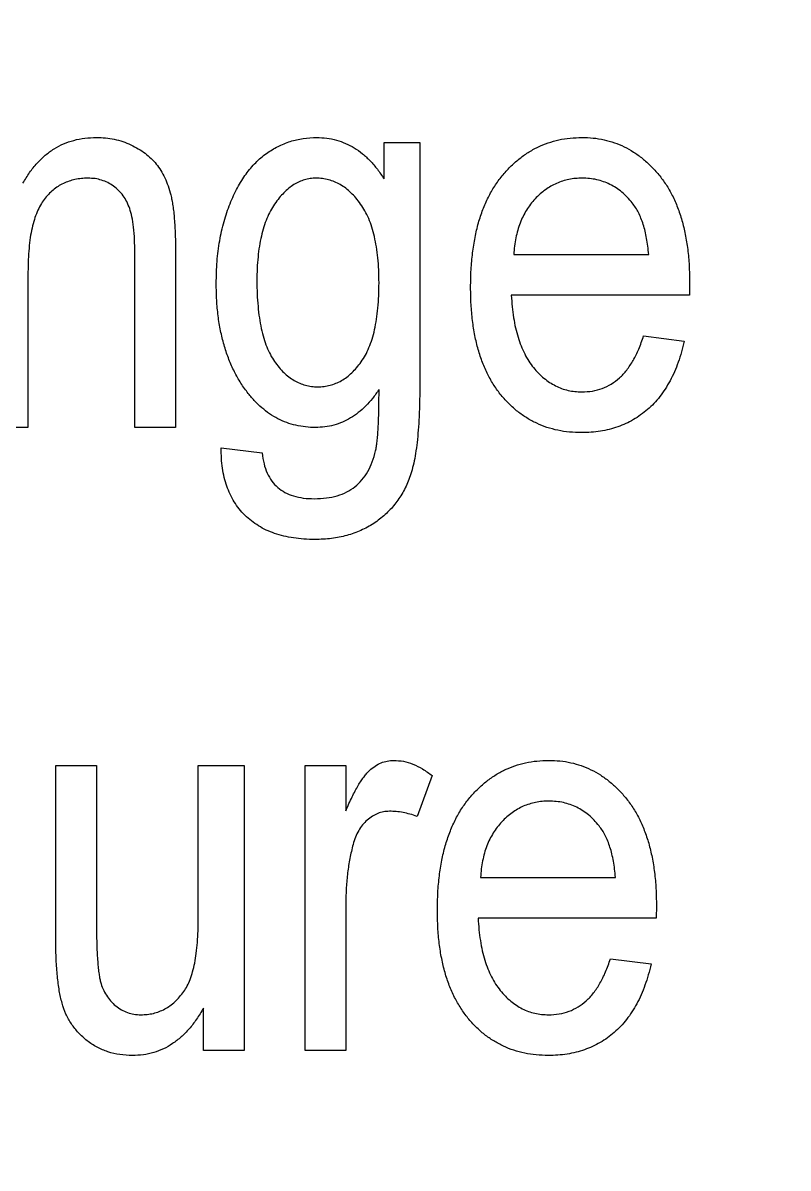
# Model space of a CAD drawing. Header units: millimetres. Extents: x -34 to 34, y -34 to 34.
# Drawn here: x -11.37 to -7.86, y -9.38 to -4.12 of the extents above; entities that cross this region are included whole.
import ezdxf

# ---------------------------------------------------------------- set-up
doc = ezdxf.new("R2010")
doc.units = ezdxf.units.MM

msp = doc.modelspace()

# ---------------------------------------------------------------- linework, layer by layer
at = {"color": 7, "linetype": 'Continuous', "lineweight": 25}
for p, q in [((-9.7161, -4.841), (-9.7161, -4.6739)), ((-9.7161, -4.6739), (-9.5527, -4.6739)), ((-9.5527, -4.6739), (-9.5527, -5.7936)), ((-10.8602, -5.9815), (-10.8602, -5.1869)), ((-10.6734, -5.181), (-10.6734, -5.9815)), ((-9.1211, -5.1876), (-8.502, -5.1876)), ((-11.3505, -5.2679), (-11.3505, -5.9815)), ((-8.3141, -5.3168), (-8.3152, -5.3744)), ((-8.3152, -5.3744), (-9.1324, -5.3744)), ((-8.5254, -5.5612), (-8.3386, -5.5845)), ((-11.3505, -5.9815), (-11.5373, -5.9815)), ((-10.6734, -5.9815), (-10.8602, -5.9815)), ((-10.4633, -6.0749), (-10.2765, -6.0982)), ((-11.2228, -7.5321), (-11.036, -7.5321)), ((-11.2228, -8.3383), (-11.2228, -7.5321)), ((-11.036, -7.5321), (-11.036, -8.2559)), ((-10.569, -7.5321), (-10.3589, -7.5321)), ((-10.569, -8.2314), (-10.569, -7.5321)), ((-10.3589, -7.5321), (-10.3589, -8.8396)), ((-10.0787, -8.8396), (-10.0787, -7.5321)), ((-10.0787, -7.5321), (-9.8919, -7.5321)), ((-9.8919, -7.5321), (-9.8919, -7.7408)), ((-9.495, -7.5788), (-9.5651, -7.7656)), ((-9.2736, -8.0457), (-8.6545, -8.0457)), ((-9.8919, -8.1618), (-9.8919, -8.8396)), ((-8.4666, -8.1749), (-8.4677, -8.2325)), ((-8.4677, -8.2325), (-9.2849, -8.2325)), ((-8.6778, -8.4193), (-8.491, -8.4427)), ((-10.5457, -8.8396), (-10.5457, -8.6455)), ((-10.3589, -8.8396), (-10.5457, -8.8396)), ((-9.8919, -8.8396), (-10.0787, -8.8396))]:
    msp.add_line(p, q, dxfattribs=at)
at = {"color": 7, "linetype": 'Continuous'}
msp.add_circle((0, 0), 34, dxfattribs=at)
at = {"color": 7, "linetype": 'Continuous', "lineweight": 25}
for points, knots in [([(-11.3739, -4.8607), (-11.3639, -4.8439), (-11.3447, -4.8115), (-11.3103, -4.7682), (-11.2726, -4.7319), (-11.2317, -4.7019), (-11.1875, -4.6785), (-11.1398, -4.6626), (-11.0891, -4.6524), (-11.0542, -4.6512), (-11.0364, -4.6506)], [0, 0, 0, 0, 0.1396, 0.269696, 0.394051, 0.513661, 0.631635, 0.750274, 0.872674, 1, 1, 1, 1]), ([(-11.0364, -4.6506), (-11.0224, -4.651), (-10.9949, -4.6519), (-10.9543, -4.6582), (-10.9155, -4.6687), (-10.8787, -4.6839), (-10.8445, -4.702), (-10.8128, -4.7223), (-10.7856, -4.7463), (-10.7609, -4.7724), (-10.74, -4.8022), (-10.7215, -4.8356), (-10.7069, -4.8736), (-10.6966, -4.9079), (-10.6897, -4.9383), (-10.6857, -4.9644), (-10.6813, -4.9934), (-10.6789, -5.0254), (-10.676, -5.0601), (-10.6749, -5.0979), (-10.6736, -5.1385), (-10.6735, -5.1666), (-10.6734, -5.181)], [0, 0, 0, 0, 0.057076, 0.112243, 0.166711, 0.220738, 0.273946, 0.324397, 0.373587, 0.421633, 0.470319, 0.521782, 0.576728, 0.63569, 0.667677, 0.703855, 0.743388, 0.787184, 0.834397, 0.885486, 0.941017, 1, 1, 1, 1]), ([(-10.4866, -5.3208), (-10.4859, -5.2869), (-10.4845, -5.2212), (-10.4722, -5.126), (-10.4529, -5.0371), (-10.4294, -4.9681), (-10.4073, -4.9169), (-10.3896, -4.8816), (-10.3703, -4.8489), (-10.3506, -4.8185), (-10.3288, -4.7911), (-10.3062, -4.7661), (-10.2821, -4.7438), (-10.2488, -4.7177), (-10.2042, -4.6911), (-10.1475, -4.6671), (-10.0872, -4.6535), (-10.046, -4.6516), (-10.0251, -4.6506)], [0, 0, 0, 0, 0.111723, 0.216967, 0.316536, 0.411523, 0.457028, 0.500668, 0.54206, 0.582044, 0.620363, 0.657316, 0.693405, 0.72859, 0.797045, 0.864014, 0.931134, 1, 1, 1, 1]), ([(-10.0251, -4.6506), (-10.0098, -4.6511), (-9.9794, -4.6521), (-9.935, -4.6616), (-9.8928, -4.6767), (-9.8528, -4.6977), (-9.8148, -4.7248), (-9.7791, -4.7578), (-9.7456, -4.7968), (-9.7262, -4.826), (-9.7161, -4.841)], [0, 0, 0, 0, 0.121205, 0.239819, 0.356123, 0.474207, 0.595404, 0.723139, 0.857256, 1, 1, 1, 1]), ([(-9.3192, -5.3386), (-9.3189, -5.3115), (-9.3181, -5.2587), (-9.311, -5.1821), (-9.2999, -5.1104), (-9.2844, -5.0437), (-9.2639, -4.982), (-9.2392, -4.9253), (-9.2099, -4.8733), (-9.176, -4.8266), (-9.1383, -4.7855), (-9.0984, -4.7495), (-9.0562, -4.7187), (-9.0112, -4.694), (-8.9639, -4.6743), (-8.9142, -4.6605), (-8.862, -4.6524), (-8.8265, -4.6512), (-8.8085, -4.6506)], [0, 0, 0, 0, 0.0845141, 0.1643975, 0.239575, 0.310424, 0.3775135, 0.4416377, 0.5030546, 0.5629955, 0.6209211, 0.676452, 0.7301819, 0.7834275, 0.8359129, 0.8894099, 0.9438484, 1, 1, 1, 1]), ([(-8.8085, -4.6506), (-8.7912, -4.651), (-8.7571, -4.6519), (-8.7071, -4.6602), (-8.6595, -4.6738), (-8.6138, -4.6925), (-8.5705, -4.7166), (-8.5299, -4.7467), (-8.491, -4.7815), (-8.4546, -4.8216), (-8.4213, -4.8668), (-8.3923, -4.917), (-8.3685, -4.9723), (-8.3482, -5.0319), (-8.3333, -5.0964), (-8.3218, -5.1656), (-8.3154, -5.2397), (-8.3146, -5.2906), (-8.3141, -5.3168)], [0, 0, 0, 0, 0.05571, 0.109694, 0.162658, 0.215196, 0.268175, 0.32202, 0.377796, 0.436048, 0.496318, 0.558287, 0.622502, 0.689912, 0.760814, 0.835862, 0.91572, 1, 1, 1, 1]), ([(-11.0751, -4.8374), (-11.0853, -4.8376), (-11.1054, -4.8381), (-11.1346, -4.843), (-11.1623, -4.8507), (-11.1884, -4.8614), (-11.2131, -4.8748), (-11.2357, -4.8919), (-11.2571, -4.9116), (-11.2764, -4.9349), (-11.2944, -4.9615), (-11.3095, -4.9927), (-11.3222, -5.0281), (-11.3328, -5.0676), (-11.3406, -5.1115), (-11.3463, -5.1598), (-11.3501, -5.2124), (-11.3504, -5.2489), (-11.3505, -5.2679)], [0, 0, 0, 0, 0.053032, 0.104144, 0.15326, 0.201625, 0.249892, 0.298577, 0.348552, 0.40047, 0.45504, 0.51483, 0.579268, 0.649788, 0.726724, 0.810576, 0.901604, 1, 1, 1, 1]), ([(-10.8602, -5.1869), (-10.8605, -5.1645), (-10.8609, -5.1229), (-10.8649, -5.0651), (-10.8724, -5.0172), (-10.8824, -4.9777), (-10.8964, -4.9453), (-10.9133, -4.9173), (-10.934, -4.8934), (-10.9578, -4.8733), (-10.9841, -4.8571), (-11.0127, -4.8457), (-11.0432, -4.8385), (-11.0643, -4.8378), (-11.0751, -4.8374)], [0, 0, 0, 0, 0.144217, 0.268382, 0.372345, 0.456741, 0.530103, 0.599047, 0.666277, 0.732998, 0.799118, 0.864162, 0.930883, 1, 1, 1, 1]), ([(-10.0291, -4.8374), (-10.0381, -4.8377), (-10.0557, -4.8384), (-10.0817, -4.844), (-10.1065, -4.8538), (-10.131, -4.8666), (-10.1543, -4.8837), (-10.177, -4.9042), (-10.1985, -4.9286), (-10.2194, -4.9561), (-10.2383, -4.9877), (-10.2551, -5.0227), (-10.269, -5.0615), (-10.28, -5.1038), (-10.2894, -5.1496), (-10.2951, -5.1992), (-10.2995, -5.2522), (-10.2997, -5.2888), (-10.2998, -5.3076)], [0, 0, 0, 0, 0.044567, 0.08817, 0.132512, 0.178014, 0.226019, 0.276906, 0.330826, 0.388688, 0.4499, 0.514737, 0.58275, 0.655883, 0.733525, 0.817005, 0.905575, 1, 1, 1, 1]), ([(-9.7395, -5.3171), (-9.7398, -5.2975), (-9.7405, -5.2596), (-9.7437, -5.2046), (-9.7511, -5.1535), (-9.7596, -5.1061), (-9.772, -5.0629), (-9.7858, -5.0231), (-9.8035, -4.9877), (-9.8233, -4.9561), (-9.8448, -4.9283), (-9.8678, -4.9043), (-9.8917, -4.8834), (-9.9169, -4.8665), (-9.9435, -4.8537), (-9.9709, -4.844), (-9.9997, -4.8384), (-10.0193, -4.8377), (-10.0291, -4.8374)], [0, 0, 0, 0, 0.0942704, 0.1828518, 0.264972, 0.3424618, 0.4141833, 0.4813966, 0.5447471, 0.6041882, 0.6605066, 0.7139148, 0.7641356, 0.8126773, 0.8595382, 0.9060026, 0.9524964, 1, 1, 1, 1]), ([(-8.8077, -4.8374), (-8.8181, -4.8377), (-8.8385, -4.8382), (-8.8686, -4.8425), (-8.8972, -4.8506), (-8.9251, -4.8604), (-8.9514, -4.8743), (-8.9769, -4.8903), (-9.0009, -4.9099), (-9.0238, -4.932), (-9.0449, -4.9566), (-9.0633, -4.9836), (-9.0793, -5.0124), (-9.093, -5.0434), (-9.1038, -5.0766), (-9.1121, -5.1118), (-9.1186, -5.149), (-9.1203, -5.1746), (-9.1211, -5.1876)], [0, 0, 0, 0, 0.059496, 0.117439, 0.173917, 0.230546, 0.287144, 0.344361, 0.403544, 0.464857, 0.527346, 0.58921, 0.652435, 0.71661, 0.783604, 0.852624, 0.924924, 1, 1, 1, 1]), ([(-8.5772, -4.9512), (-8.5848, -4.9422), (-8.5997, -4.9245), (-8.6245, -4.9009), (-8.6515, -4.8816), (-8.6796, -4.8652), (-8.7095, -4.8529), (-8.7407, -4.8435), (-8.7738, -4.8385), (-8.7963, -4.8378), (-8.8077, -4.8374)], [0, 0, 0, 0, 0.132804, 0.260544, 0.383948, 0.505265, 0.625434, 0.746635, 0.871231, 1, 1, 1, 1]), ([(-8.502, -5.1876), (-8.5032, -5.1748), (-8.5056, -5.15), (-8.5112, -5.1141), (-8.5178, -5.0807), (-8.5268, -5.0498), (-8.5367, -5.0214), (-8.5486, -4.9956), (-8.5615, -4.972), (-8.572, -4.958), (-8.5772, -4.9512)], [0, 0, 0, 0, 0.153117, 0.296903, 0.433148, 0.55985, 0.680043, 0.79167, 0.898167, 1, 1, 1, 1]), ([(-10.344, -5.8198), (-10.3555, -5.8039), (-10.3788, -5.7718), (-10.4074, -5.7186), (-10.432, -5.6619), (-10.4519, -5.6012), (-10.4676, -5.5366), (-10.4789, -5.4682), (-10.4854, -5.3958), (-10.4862, -5.3462), (-10.4866, -5.3208)], [0, 0, 0, 0, 0.111659, 0.225063, 0.341653, 0.462394, 0.587488, 0.718364, 0.855637, 1, 1, 1, 1]), ([(-10.2998, -5.3076), (-10.2997, -5.3281), (-10.2995, -5.3675), (-10.2952, -5.4246), (-10.2893, -5.4775), (-10.2806, -5.5262), (-10.2694, -5.5705), (-10.2555, -5.6105), (-10.2393, -5.6465), (-10.2202, -5.678), (-10.1992, -5.7054), (-10.1775, -5.7295), (-10.1538, -5.7491), (-10.1297, -5.766), (-10.104, -5.7787), (-10.0773, -5.788), (-10.0494, -5.7936), (-10.0304, -5.7943), (-10.0208, -5.7947)], [0, 0, 0, 0, 0.0981684, 0.1895366, 0.2748321, 0.3537914, 0.426768, 0.4942094, 0.5572129, 0.6159286, 0.6709654, 0.7226469, 0.7715701, 0.8182401, 0.8639643, 0.9084934, 0.9537525, 1, 1, 1, 1]), ([(-10.0208, -5.7947), (-10.0111, -5.7943), (-9.9921, -5.7937), (-9.9642, -5.7879), (-9.9375, -5.7791), (-9.9118, -5.7666), (-9.8873, -5.7504), (-9.8638, -5.7306), (-9.842, -5.7068), (-9.8206, -5.6803), (-9.8011, -5.6495), (-9.785, -5.6141), (-9.7706, -5.5749), (-9.759, -5.5314), (-9.7506, -5.4837), (-9.7439, -5.432), (-9.7405, -5.3759), (-9.7398, -5.3372), (-9.7395, -5.3171)], [0, 0, 0, 0, 0.046801, 0.092602, 0.137474, 0.183485, 0.230876, 0.280385, 0.332252, 0.387377, 0.446101, 0.508786, 0.57612, 0.648977, 0.727137, 0.811764, 0.902417, 1, 1, 1, 1]), ([(-8.8103, -6.0048), (-8.8288, -6.0044), (-8.8652, -6.0035), (-8.9184, -5.9952), (-8.9689, -5.9819), (-9.0165, -5.9625), (-9.0615, -5.9385), (-9.104, -5.909), (-9.1433, -5.8737), (-9.1799, -5.8336), (-9.2128, -5.7882), (-9.2412, -5.7378), (-9.2658, -5.683), (-9.2853, -5.6231), (-9.3006, -5.5587), (-9.3114, -5.4895), (-9.3181, -5.4156), (-9.3188, -5.3648), (-9.3192, -5.3386)], [0, 0, 0, 0, 0.058734, 0.115345, 0.170494, 0.224181, 0.278063, 0.332137, 0.387914, 0.445297, 0.504439, 0.565292, 0.628705, 0.694986, 0.764829, 0.838697, 0.916978, 1, 1, 1, 1]), ([(-9.1324, -5.3744), (-9.1313, -5.3922), (-9.1291, -5.4267), (-9.1223, -5.4767), (-9.114, -5.5236), (-9.1021, -5.5667), (-9.0884, -5.6067), (-9.0719, -5.6434), (-9.0531, -5.6768), (-9.0313, -5.7064), (-9.0081, -5.7327), (-8.9832, -5.7554), (-8.9571, -5.7745), (-8.93, -5.7903), (-8.9017, -5.803), (-8.872, -5.8117), (-8.841, -5.8169), (-8.8199, -5.8177), (-8.8092, -5.818)], [0, 0, 0, 0, 0.087615, 0.170302, 0.248233, 0.321396, 0.390473, 0.456094, 0.518813, 0.578779, 0.636426, 0.691492, 0.744156, 0.795371, 0.845741, 0.896295, 0.947255, 1, 1, 1, 1]), ([(-8.8092, -5.818), (-8.7928, -5.8173), (-8.7608, -5.8159), (-8.7148, -5.8034), (-8.6728, -5.783), (-8.6347, -5.7544), (-8.6008, -5.7175), (-8.5713, -5.6726), (-8.5452, -5.6201), (-8.5322, -5.5814), (-8.5254, -5.5612)], [0, 0, 0, 0, 0.118665, 0.231916, 0.342835, 0.456337, 0.575618, 0.704131, 0.845043, 1, 1, 1, 1]), ([(-8.3386, -5.5845), (-8.3426, -5.6014), (-8.3505, -5.6344), (-8.366, -5.6817), (-8.3833, -5.7261), (-8.4034, -5.767), (-8.4258, -5.8048), (-8.4502, -5.8397), (-8.4773, -5.8713), (-8.5069, -5.8993), (-8.5384, -5.9242), (-8.5718, -5.9459), (-8.6071, -5.9642), (-8.6444, -5.9787), (-8.6831, -5.9905), (-8.7239, -5.999), (-8.7665, -6.0036), (-8.7956, -6.0044), (-8.8103, -6.0048)], [0, 0, 0, 0, 0.075174, 0.14731, 0.216045, 0.281929, 0.345137, 0.40652, 0.466426, 0.525438, 0.583328, 0.640593, 0.698215, 0.755575, 0.814041, 0.873896, 0.936055, 1, 1, 1, 1]), ([(-10.031, -5.9815), (-10.0463, -5.981), (-10.0766, -5.9801), (-10.121, -5.972), (-10.1637, -5.9599), (-10.204, -5.9416), (-10.2424, -5.9189), (-10.2786, -5.8908), (-10.3132, -5.858), (-10.3336, -5.8327), (-10.344, -5.8198)], [0, 0, 0, 0, 0.125872, 0.248366, 0.368938, 0.48905, 0.609819, 0.734308, 0.864113, 1, 1, 1, 1]), ([(-9.5527, -5.7936), (-9.5528, -5.8177), (-9.5531, -5.864), (-9.5552, -5.9308), (-9.5592, -5.9921), (-9.5646, -6.0481), (-9.5714, -6.0987), (-9.5796, -6.1441), (-9.5898, -6.1841), (-9.605, -6.2297), (-9.629, -6.2806), (-9.6658, -6.335), (-9.711, -6.3824), (-9.7543, -6.4163), (-9.7925, -6.4389), (-9.8227, -6.4541), (-9.8543, -6.4668), (-9.8876, -6.4769), (-9.9219, -6.4856), (-9.9581, -6.4906), (-9.9955, -6.4946), (-10.021, -6.495), (-10.0339, -6.4951)], [0, 0, 0, 0, 0.073903, 0.142241, 0.205078, 0.262456, 0.314817, 0.361887, 0.40389, 0.441304, 0.509422, 0.575778, 0.642046, 0.70961, 0.743919, 0.778136, 0.813136, 0.848315, 0.884796, 0.921798, 0.960422, 1, 1, 1, 1]), ([(-9.7395, -5.8071), (-9.7492, -5.8208), (-9.7681, -5.8474), (-9.7999, -5.883), (-9.8337, -5.9131), (-9.8691, -5.9384), (-9.907, -5.9574), (-9.9465, -5.9716), (-9.9882, -5.9796), (-10.0166, -5.9808), (-10.031, -5.9815)], [0, 0, 0, 0, 0.141924, 0.275925, 0.402666, 0.524492, 0.642235, 0.759977, 0.878369, 1, 1, 1, 1]), ([(-9.7552, -6.088), (-9.7539, -6.0817), (-9.751, -6.0675), (-9.7479, -6.0439), (-9.7455, -6.0157), (-9.7433, -5.9828), (-9.7414, -5.9454), (-9.7405, -5.9033), (-9.7397, -5.8567), (-9.7396, -5.8241), (-9.7395, -5.8071)], [0, 0, 0, 0, 0.068568, 0.153538, 0.253655, 0.370454, 0.503984, 0.652946, 0.818712, 1, 1, 1, 1]), ([(-10.0339, -6.4951), (-10.0508, -6.4948), (-10.0836, -6.4941), (-10.1315, -6.4889), (-10.1763, -6.4802), (-10.2182, -6.4683), (-10.2571, -6.4527), (-10.2927, -6.433), (-10.3257, -6.4105), (-10.3555, -6.3844), (-10.3818, -6.3552), (-10.4045, -6.3229), (-10.4236, -6.288), (-10.4389, -6.2505), (-10.4507, -6.2104), (-10.4584, -6.1676), (-10.4635, -6.1222), (-10.4634, -6.0909), (-10.4633, -6.0749)], [0, 0, 0, 0, 0.074023, 0.143609, 0.210304, 0.273466, 0.334344, 0.39317, 0.451333, 0.508658, 0.565938, 0.623228, 0.680865, 0.739571, 0.800029, 0.863387, 0.929742, 1, 1, 1, 1]), ([(-10.0364, -6.3083), (-10.0179, -6.3076), (-9.9825, -6.3063), (-9.9321, -6.2962), (-9.8877, -6.2786), (-9.8491, -6.2541), (-9.8164, -6.2224), (-9.7896, -6.1838), (-9.7685, -6.1385), (-9.7598, -6.1053), (-9.7552, -6.088)], [0, 0, 0, 0, 0.14184, 0.271131, 0.391476, 0.505384, 0.619307, 0.737621, 0.863008, 1, 1, 1, 1]), ([(-10.2765, -6.0982), (-10.274, -6.1148), (-10.2692, -6.1465), (-10.2543, -6.1903), (-10.2328, -6.2273), (-10.2053, -6.2578), (-10.1711, -6.2808), (-10.1312, -6.2967), (-10.0857, -6.3067), (-10.0534, -6.3078), (-10.0364, -6.3083)], [0, 0, 0, 0, 0.141291, 0.268933, 0.386172, 0.498275, 0.610788, 0.729002, 0.857674, 1, 1, 1, 1]), ([(-9.8919, -7.7408), (-9.8872, -7.7295), (-9.878, -7.7079), (-9.8632, -7.6774), (-9.8496, -7.6494), (-9.8356, -7.6247), (-9.8223, -7.6028), (-9.809, -7.5839), (-9.7961, -7.568), (-9.7797, -7.551), (-9.7582, -7.5342), (-9.7308, -7.5193), (-9.7014, -7.5104), (-9.6814, -7.5093), (-9.6712, -7.5087)], [0, 0, 0, 0, 0.1074642, 0.2071278, 0.29815, 0.3815951, 0.4571066, 0.5239784, 0.584878, 0.6371486, 0.7325112, 0.8235648, 0.9106768, 1, 1, 1, 1]), ([(-9.6712, -7.5087), (-9.6567, -7.5096), (-9.6268, -7.5114), (-9.5824, -7.5257), (-9.5374, -7.5476), (-9.5096, -7.5681), (-9.495, -7.5788)], [0, 0, 0, 0, 0.226109, 0.462956, 0.719978, 1, 1, 1, 1]), ([(-9.4717, -8.1968), (-9.4713, -8.1696), (-9.4706, -8.1169), (-9.4635, -8.0402), (-9.4524, -7.9685), (-9.4369, -7.9018), (-9.4163, -7.8402), (-9.3916, -7.7834), (-9.3623, -7.7314), (-9.3284, -7.6848), (-9.2908, -7.6436), (-9.2509, -7.6076), (-9.2086, -7.5768), (-9.1636, -7.5522), (-9.1164, -7.5324), (-9.0666, -7.5186), (-9.0145, -7.5105), (-8.979, -7.5093), (-8.9609, -7.5087)], [0, 0, 0, 0, 0.084514, 0.164397, 0.239575, 0.310424, 0.377514, 0.441638, 0.503055, 0.562996, 0.620921, 0.676452, 0.730182, 0.783428, 0.835913, 0.88941, 0.943848, 1, 1, 1, 1]), ([(-8.9609, -7.5087), (-8.9436, -7.5092), (-8.9096, -7.5101), (-8.8596, -7.5183), (-8.8119, -7.5319), (-8.7663, -7.5506), (-8.723, -7.5748), (-8.6823, -7.6048), (-8.6434, -7.6396), (-8.607, -7.6797), (-8.5738, -7.7249), (-8.5448, -7.7752), (-8.5209, -7.8304), (-8.5006, -7.89), (-8.4857, -7.9546), (-8.4742, -8.0238), (-8.4678, -8.0978), (-8.467, -8.1487), (-8.4666, -8.1749)], [0, 0, 0, 0, 0.05571, 0.1096942, 0.1626575, 0.2151959, 0.2681752, 0.3220198, 0.377796, 0.4360484, 0.496318, 0.558287, 0.6225024, 0.6899117, 0.7608135, 0.8358625, 0.9157198, 1, 1, 1, 1]), ([(-8.9602, -7.6955), (-8.9705, -7.6958), (-8.991, -7.6964), (-9.021, -7.7007), (-9.0497, -7.7087), (-9.0776, -7.7186), (-9.1038, -7.7325), (-9.1294, -7.7485), (-9.1534, -7.768), (-9.1763, -7.7902), (-9.1974, -7.8147), (-9.2157, -7.8418), (-9.2318, -7.8705), (-9.2455, -7.9015), (-9.2563, -7.9347), (-9.2645, -7.97), (-9.271, -8.0071), (-9.2727, -8.0327), (-9.2736, -8.0457)], [0, 0, 0, 0, 0.059496, 0.117439, 0.173917, 0.230546, 0.287144, 0.344361, 0.403544, 0.464857, 0.527346, 0.58921, 0.652435, 0.71661, 0.783604, 0.852624, 0.924924, 1, 1, 1, 1]), ([(-8.7296, -7.8093), (-8.7373, -7.8003), (-8.7522, -7.7826), (-8.777, -7.759), (-8.804, -7.7397), (-8.8321, -7.7234), (-8.862, -7.711), (-8.8932, -7.7016), (-8.9262, -7.6967), (-8.9488, -7.6959), (-8.9602, -7.6955)], [0, 0, 0, 0, 0.132804, 0.260544, 0.383948, 0.505265, 0.625434, 0.746635, 0.871231, 1, 1, 1, 1]), ([(-9.6917, -7.7422), (-9.7008, -7.7427), (-9.7191, -7.7436), (-9.7455, -7.752), (-9.7711, -7.7642), (-9.7944, -7.7824), (-9.816, -7.8043), (-9.8337, -7.831), (-9.8486, -7.8612), (-9.8553, -7.8833), (-9.8587, -7.8947)], [0, 0, 0, 0, 0.112848, 0.223771, 0.33901, 0.460958, 0.585978, 0.716454, 0.853137, 1, 1, 1, 1]), ([(-9.5651, -7.7656), (-9.5758, -7.762), (-9.5969, -7.755), (-9.6289, -7.7477), (-9.6604, -7.7431), (-9.6813, -7.7425), (-9.6917, -7.7422)], [0, 0, 0, 0, 0.263191, 0.515011, 0.759958, 1, 1, 1, 1]), ([(-8.6545, -8.0457), (-8.6557, -8.033), (-8.658, -8.0082), (-8.6636, -7.9723), (-8.6702, -7.9388), (-8.6792, -7.9079), (-8.6892, -7.8795), (-8.7011, -7.8537), (-8.7139, -7.8301), (-8.7245, -7.8162), (-8.7296, -7.8093)], [0, 0, 0, 0, 0.153117, 0.296903, 0.433148, 0.55985, 0.680043, 0.79167, 0.898167, 1, 1, 1, 1]), ([(-9.8587, -7.8947), (-9.8639, -7.9159), (-9.8744, -7.9587), (-9.8842, -8.0247), (-9.8907, -8.0926), (-9.8915, -8.1385), (-9.8919, -8.1618)], [0, 0, 0, 0, 0.242734, 0.489053, 0.741607, 1, 1, 1, 1]), ([(-8.9628, -8.8629), (-8.9813, -8.8625), (-9.0176, -8.8616), (-9.0708, -8.8533), (-9.1214, -8.8401), (-9.1689, -8.8206), (-9.2139, -8.7966), (-9.2564, -8.7671), (-9.2957, -8.7319), (-9.3324, -8.6917), (-9.3653, -8.6464), (-9.3937, -8.5959), (-9.4183, -8.5411), (-9.4378, -8.4812), (-9.4531, -8.4168), (-9.4639, -8.3476), (-9.4705, -8.2738), (-9.4713, -8.2229), (-9.4717, -8.1968)], [0, 0, 0, 0, 0.058734, 0.115345, 0.170494, 0.224181, 0.278063, 0.332137, 0.387914, 0.445297, 0.504439, 0.565292, 0.628705, 0.694986, 0.764829, 0.838697, 0.916978, 1, 1, 1, 1]), ([(-10.6351, -8.5693), (-10.6298, -8.5609), (-10.6185, -8.5431), (-10.6053, -8.5125), (-10.5941, -8.4772), (-10.5847, -8.4374), (-10.5775, -8.3926), (-10.5725, -8.3432), (-10.5697, -8.2889), (-10.5693, -8.2511), (-10.569, -8.2314)], [0, 0, 0, 0, 0.085387, 0.18044, 0.28596, 0.403171, 0.532484, 0.67549, 0.830521, 1, 1, 1, 1]), ([(-9.2849, -8.2325), (-9.2838, -8.2503), (-9.2816, -8.2849), (-9.2748, -8.3349), (-9.2665, -8.3817), (-9.2545, -8.4249), (-9.2409, -8.4649), (-9.2244, -8.5015), (-9.2056, -8.5349), (-9.1838, -8.5645), (-9.1606, -8.5908), (-9.1357, -8.6135), (-9.1096, -8.6327), (-9.0825, -8.6485), (-9.0542, -8.6611), (-9.0245, -8.6698), (-8.9935, -8.6751), (-8.9724, -8.6758), (-8.9617, -8.6761)], [0, 0, 0, 0, 0.087615, 0.170302, 0.248233, 0.321396, 0.390473, 0.456094, 0.518813, 0.578779, 0.636426, 0.691492, 0.744156, 0.795371, 0.845741, 0.896295, 0.947255, 1, 1, 1, 1]), ([(-11.036, -8.2559), (-11.0359, -8.2719), (-11.0357, -8.3027), (-11.0351, -8.3468), (-11.0337, -8.3869), (-11.0314, -8.4226), (-11.0291, -8.4543), (-11.0257, -8.4818), (-11.0223, -8.5052), (-11.0165, -8.5304), (-11.0073, -8.5579), (-10.991, -8.5869), (-10.9722, -8.6134), (-10.9487, -8.6355), (-10.9225, -8.6534), (-10.8942, -8.6668), (-10.864, -8.6747), (-10.8433, -8.6757), (-10.8328, -8.6761)], [0, 0, 0, 0, 0.091359, 0.175113, 0.251293, 0.319245, 0.378962, 0.431928, 0.476759, 0.513694, 0.57892, 0.641169, 0.702077, 0.763267, 0.823543, 0.882371, 0.940283, 1, 1, 1, 1]), ([(-10.8711, -8.8629), (-10.8906, -8.8621), (-10.9288, -8.8605), (-10.9837, -8.8475), (-11.0343, -8.8259), (-11.0799, -8.7965), (-11.119, -8.7598), (-11.1521, -8.7187), (-11.1776, -8.6728), (-11.1956, -8.6214), (-11.2082, -8.5633), (-11.2164, -8.4966), (-11.222, -8.4206), (-11.2225, -8.3668), (-11.2228, -8.3383)], [0, 0, 0, 0, 0.08132, 0.158893, 0.233828, 0.30932, 0.383918, 0.456423, 0.528344, 0.60161, 0.68264, 0.775682, 0.881375, 1, 1, 1, 1]), ([(-8.491, -8.4427), (-8.4951, -8.4595), (-8.503, -8.4925), (-8.5184, -8.5399), (-8.5358, -8.5842), (-8.5559, -8.6252), (-8.5783, -8.663), (-8.6026, -8.6978), (-8.6297, -8.7294), (-8.6594, -8.7574), (-8.6908, -8.7824), (-8.7243, -8.8041), (-8.7596, -8.8223), (-8.7968, -8.8369), (-8.8356, -8.8486), (-8.8763, -8.8571), (-8.919, -8.8617), (-8.948, -8.8625), (-8.9628, -8.8629)], [0, 0, 0, 0, 0.075174, 0.14731, 0.216045, 0.281929, 0.345137, 0.40652, 0.466426, 0.525438, 0.583328, 0.640593, 0.698215, 0.755575, 0.814041, 0.873896, 0.936055, 1, 1, 1, 1]), ([(-8.9617, -8.6761), (-8.9453, -8.6754), (-8.9133, -8.674), (-8.8673, -8.6616), (-8.8252, -8.6411), (-8.7872, -8.6125), (-8.7533, -8.5757), (-8.7238, -8.5307), (-8.6977, -8.4782), (-8.6846, -8.4396), (-8.6778, -8.4193)], [0, 0, 0, 0, 0.1186653, 0.2319162, 0.3428354, 0.456337, 0.5756178, 0.7041314, 0.8450426, 1, 1, 1, 1]), ([(-10.8328, -8.6761), (-10.8229, -8.6757), (-10.8036, -8.6749), (-10.7752, -8.6703), (-10.7483, -8.6617), (-10.7226, -8.65), (-10.6983, -8.6349), (-10.6758, -8.6161), (-10.6542, -8.5944), (-10.6416, -8.5778), (-10.6351, -8.5693)], [0, 0, 0, 0, 0.1264673, 0.2481591, 0.3674321, 0.4873751, 0.6084567, 0.733563, 0.862493, 1, 1, 1, 1]), ([(-10.5457, -8.6455), (-10.5558, -8.6628), (-10.5753, -8.696), (-10.6094, -8.7406), (-10.6465, -8.7782), (-10.6861, -8.8093), (-10.7286, -8.8333), (-10.7736, -8.8507), (-10.8215, -8.8612), (-10.8544, -8.8624), (-10.8711, -8.8629)], [0, 0, 0, 0, 0.145351, 0.280358, 0.407344, 0.528382, 0.645242, 0.760901, 0.878542, 1, 1, 1, 1])]:
    msp.add_open_spline(points, degree=3, knots=knots, dxfattribs=at)

doc.saveas('drawing.dxf')
